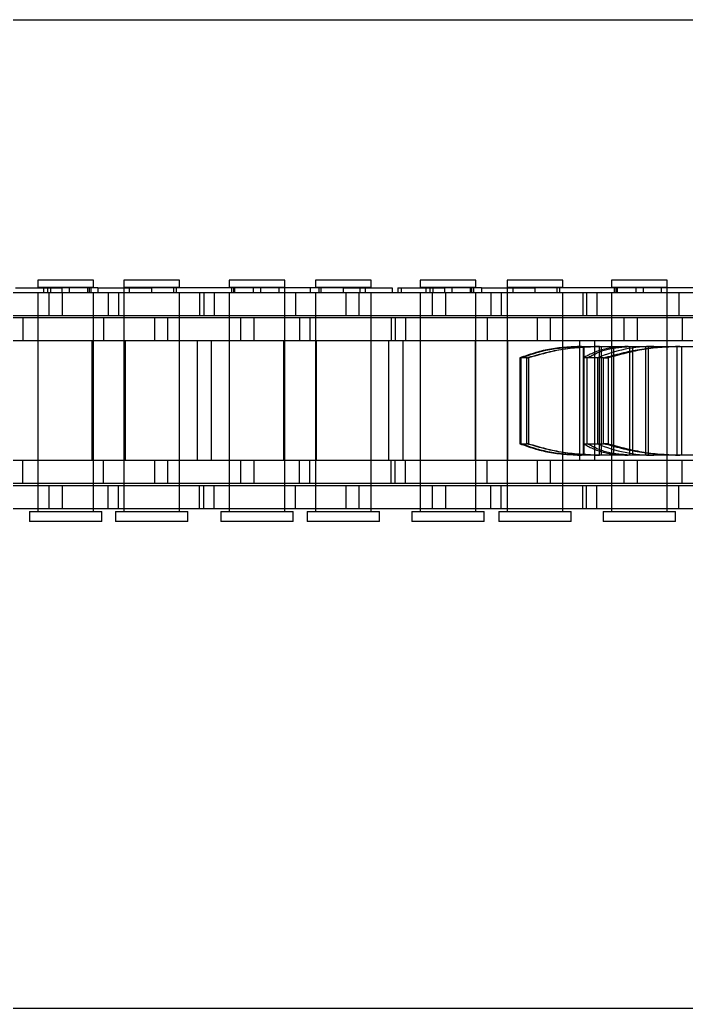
# Model space of a CAD drawing. Header units: metres. Extents: x 0 to 21025, y 0 to 14850.
# Drawn here: x 2302.8 to 2347, y 9261.1 to 9326.6 of the extents above; entities that cross this region are included whole.
import ezdxf

# ---------------------------------------------------------------- set-up
doc = ezdxf.new("R2010")
doc.units = ezdxf.units.M
doc.header["$LTSCALE"] = 25
doc.linetypes.add('HIDDEN2', pattern=[4.7625, 3.175, -1.5875])
doc.layers.add('SL4', color=4, linetype='Continuous')
doc.layers.add('ST1', color=7, linetype='HIDDEN2')

msp = doc.modelspace()

# ---------------------------------------------------------------- linework, layer by layer
at = {"layer": 'SL4'}
for p, q in [((2085.802, 9326.624), (2875.564, 9326.624)), ((2085.807, 9261.149), (2875.564, 9261.149))]:
    msp.add_line(p, q, dxfattribs=at)
at = {"layer": 'ST1'}
for p, q in [((2085.802, 9326.624), (2875.564, 9326.624)), ((2307.73, 9309.384), (2304.04, 9309.384)), ((2304.04, 9309.384), (2304.04, 9308.91)), ((2307.73, 9308.91), (2307.73, 9309.384)), ((2313.424, 9309.384), (2309.734, 9309.384)), ((2309.734, 9309.384), (2309.734, 9308.91)), ((2313.424, 9308.91), (2313.424, 9309.384)), ((2320.4, 9309.384), (2316.71, 9309.384)), ((2316.71, 9309.384), (2316.71, 9308.91)), ((2320.4, 9308.91), (2320.4, 9309.384)), ((2326.124, 9309.384), (2322.434, 9309.384)), ((2322.434, 9309.384), (2322.434, 9308.91)), ((2326.124, 9308.91), (2326.124, 9309.384)), ((2333.07, 9309.384), (2329.38, 9309.384)), ((2329.38, 9309.384), (2329.38, 9308.91)), ((2333.07, 9308.91), (2333.07, 9309.384)), ((2338.824, 9309.384), (2335.134, 9309.384)), ((2335.134, 9309.384), (2335.134, 9308.91)), ((2338.824, 9308.91), (2338.824, 9309.384)), ((2345.74, 9309.384), (2342.05, 9309.384)), ((2342.05, 9309.384), (2342.05, 9308.91)), ((2345.74, 9308.91), (2345.74, 9309.384)), ((2302.561, 9308.873), (2305.642, 9308.873)), ((2304.04, 9308.91), (2307.726, 9308.91)), ((2304.409, 9308.91), (2304.409, 9308.541)), ((2304.68, 9308.873), (2304.68, 9308.541)), ((2304.882, 9308.873), (2304.882, 9308.541)), ((2305.642, 9308.873), (2305.642, 9308.541)), ((2308.027, 9308.873), (2305.642, 9308.873)), ((2306.129, 9308.873), (2306.129, 9308.541)), ((2307.361, 9308.541), (2307.361, 9308.91)), ((2307.44, 9308.873), (2307.44, 9308.541)), ((2307.561, 9308.873), (2307.561, 9308.541)), ((2307.726, 9308.91), (2307.73, 9308.91)), ((2308.027, 9308.873), (2311.579, 9308.873)), ((2308.027, 9308.873), (2308.027, 9308.541)), ((2309.734, 9308.91), (2313.424, 9308.91)), ((2309.734, 9308.873), (2309.734, 9307.021)), ((2310.103, 9308.91), (2310.103, 9308.541)), ((2311.579, 9308.873), (2311.579, 9308.541)), ((2324.279, 9308.873), (2311.579, 9308.873)), ((2313.055, 9308.541), (2313.055, 9308.91)), ((2313.198, 9308.873), (2313.198, 9308.541)), ((2316.71, 9308.91), (2320.396, 9308.91)), ((2316.879, 9308.873), (2316.879, 9308.541)), ((2317.001, 9308.873), (2317.001, 9308.541)), ((2317.079, 9308.91), (2317.079, 9308.541)), ((2318.312, 9308.873), (2318.312, 9308.541)), ((2318.799, 9308.873), (2318.799, 9308.541)), ((2320.031, 9308.541), (2320.031, 9308.91)), ((2320.396, 9308.91), (2320.4, 9308.91)), ((2320.4, 9307.021), (2320.4, 9308.873)), ((2322.107, 9308.541), (2322.107, 9308.873)), ((2322.434, 9308.91), (2326.124, 9308.91)), ((2322.66, 9308.873), (2322.66, 9308.541)), ((2322.803, 9308.91), (2322.803, 9308.541)), ((2324.279, 9308.873), (2324.279, 9308.541)), ((2324.279, 9308.873), (2327.51, 9308.873)), ((2325.386, 9308.873), (2325.386, 9308.541)), ((2325.755, 9308.541), (2325.755, 9308.91)), ((2327.51, 9308.873), (2327.51, 9308.541)), ((2327.901, 9308.873), (2327.901, 9308.541)), ((2327.901, 9308.873), (2330.982, 9308.873)), ((2328.104, 9308.873), (2328.104, 9308.541)), ((2329.38, 9308.91), (2333.066, 9308.91)), ((2329.749, 9308.91), (2329.749, 9308.541)), ((2330.02, 9308.873), (2330.02, 9308.541)), ((2330.222, 9308.873), (2330.222, 9308.541)), ((2330.982, 9308.873), (2330.982, 9308.541)), ((2333.427, 9308.873), (2330.982, 9308.873)), ((2331.469, 9308.873), (2331.469, 9308.541)), ((2332.701, 9308.541), (2332.701, 9308.91)), ((2332.78, 9308.873), (2332.78, 9308.541)), ((2332.901, 9308.873), (2332.901, 9308.541)), ((2333.066, 9308.91), (2333.07, 9308.91)), ((2333.427, 9308.873), (2336.979, 9308.873)), ((2333.427, 9308.873), (2333.427, 9308.541)), ((2335.134, 9308.91), (2338.824, 9308.91)), ((2335.134, 9308.873), (2335.134, 9307.021)), ((2335.503, 9308.91), (2335.503, 9308.541)), ((2336.979, 9308.873), (2336.979, 9308.541)), ((2349.679, 9308.873), (2336.979, 9308.873)), ((2338.455, 9308.541), (2338.455, 9308.91)), ((2338.598, 9308.873), (2338.598, 9308.541)), ((2342.05, 9308.91), (2345.736, 9308.91)), ((2342.22, 9308.873), (2342.22, 9308.541)), ((2342.341, 9308.873), (2342.341, 9308.541)), ((2342.419, 9308.91), (2342.419, 9308.541)), ((2343.652, 9308.873), (2343.652, 9308.541)), ((2344.139, 9308.873), (2344.139, 9308.541)), ((2345.371, 9308.541), (2345.371, 9308.91)), ((2345.736, 9308.91), (2345.74, 9308.91)), ((2345.74, 9307.021), (2345.74, 9308.873)), ((2304.799, 9308.541), (2295.704, 9308.541)), ((2304.04, 9308.541), (2304.04, 9307.021)), ((2304.04, 9308.541), (2304.04, 9294.042)), ((2305.659, 9308.541), (2304.799, 9308.541)), ((2304.799, 9307.021), (2304.799, 9308.541)), ((2314.754, 9308.541), (2305.659, 9308.541)), ((2305.659, 9308.541), (2305.659, 9307.021)), ((2307.73, 9307.021), (2307.73, 9308.541)), ((2307.73, 9294.042), (2307.73, 9308.541)), ((2308.71, 9308.541), (2308.71, 9307.021)), ((2309.396, 9308.541), (2309.396, 9307.021)), ((2309.734, 9308.541), (2309.734, 9294.042)), ((2313.424, 9307.021), (2313.424, 9308.541)), ((2313.424, 9294.042), (2313.424, 9308.541)), ((2314.754, 9308.541), (2314.754, 9307.021)), ((2321.104, 9308.541), (2314.754, 9308.541)), ((2315.045, 9308.541), (2315.045, 9307.021)), ((2315.731, 9308.541), (2315.731, 9307.021)), ((2316.71, 9308.541), (2316.71, 9307.021)), ((2316.71, 9308.541), (2316.71, 9294.042)), ((2320.4, 9294.042), (2320.4, 9308.541)), ((2321.104, 9308.541), (2321.104, 9307.021)), ((2330.199, 9308.541), (2321.104, 9308.541)), ((2322.434, 9308.541), (2322.434, 9307.021)), ((2322.434, 9308.541), (2322.434, 9294.042)), ((2324.475, 9307.021), (2324.475, 9308.541)), ((2325.305, 9308.541), (2325.305, 9307.021)), ((2326.124, 9307.021), (2326.124, 9308.541)), ((2326.124, 9294.042), (2326.124, 9308.541)), ((2329.38, 9308.541), (2329.38, 9307.021)), ((2329.38, 9308.541), (2329.38, 9294.042)), ((2331.059, 9308.541), (2330.199, 9308.541)), ((2330.199, 9307.021), (2330.199, 9308.541)), ((2340.154, 9308.541), (2331.059, 9308.541)), ((2331.059, 9308.541), (2331.059, 9307.021)), ((2333.07, 9307.021), (2333.07, 9308.541)), ((2333.07, 9294.042), (2333.07, 9308.541)), ((2334.05, 9308.541), (2334.05, 9307.021)), ((2334.736, 9308.541), (2334.736, 9307.021)), ((2335.134, 9308.541), (2335.134, 9294.042)), ((2338.824, 9307.021), (2338.824, 9308.541)), ((2338.824, 9294.042), (2338.824, 9308.541)), ((2340.154, 9308.541), (2340.154, 9307.021)), ((2346.504, 9308.541), (2340.154, 9308.541)), ((2340.385, 9308.541), (2340.385, 9307.021)), ((2341.071, 9308.541), (2341.071, 9307.021)), ((2342.05, 9308.541), (2342.05, 9307.021)), ((2342.05, 9308.541), (2342.05, 9294.042)), ((2345.74, 9294.042), (2345.74, 9308.541)), ((2346.504, 9308.541), (2346.504, 9307.021)), ((2355.599, 9308.541), (2346.504, 9308.541)), ((2304.799, 9307.021), (2295.704, 9307.021)), ((2308.404, 9306.869), (2302.054, 9306.869)), ((2303.061, 9306.869), (2303.061, 9305.349)), ((2304.04, 9306.869), (2304.04, 9305.349)), ((2305.659, 9307.021), (2304.799, 9307.021)), ((2314.754, 9307.021), (2305.659, 9307.021)), ((2307.73, 9305.349), (2307.73, 9306.869)), ((2308.404, 9306.869), (2308.404, 9305.349)), ((2317.499, 9306.869), (2308.404, 9306.869)), ((2309.734, 9306.869), (2309.734, 9305.349)), ((2311.805, 9305.349), (2311.805, 9306.869)), ((2312.635, 9306.869), (2312.635, 9305.349)), ((2313.424, 9305.349), (2313.424, 9306.869)), ((2321.104, 9307.021), (2314.754, 9307.021)), ((2316.71, 9306.869), (2316.71, 9305.349)), ((2318.359, 9306.869), (2317.499, 9306.869)), ((2317.499, 9305.349), (2317.499, 9306.869)), ((2327.454, 9306.869), (2318.359, 9306.869)), ((2318.359, 9306.869), (2318.359, 9305.349)), ((2320.4, 9305.349), (2320.4, 9306.869)), ((2330.199, 9307.021), (2321.104, 9307.021)), ((2321.38, 9306.869), (2321.38, 9305.349)), ((2322.066, 9306.869), (2322.066, 9305.349)), ((2322.434, 9306.869), (2322.434, 9305.349)), ((2326.124, 9305.349), (2326.124, 9306.869)), ((2327.454, 9306.869), (2327.454, 9305.349)), ((2333.804, 9306.869), (2327.454, 9306.869)), ((2327.715, 9306.869), (2327.715, 9305.349)), ((2328.401, 9306.869), (2328.401, 9305.349)), ((2329.38, 9306.869), (2329.38, 9305.349)), ((2331.059, 9307.021), (2330.199, 9307.021)), ((2340.154, 9307.021), (2331.059, 9307.021)), ((2333.07, 9305.349), (2333.07, 9306.869)), ((2333.804, 9306.869), (2333.804, 9305.349)), ((2342.899, 9306.869), (2333.804, 9306.869)), ((2335.134, 9306.869), (2335.134, 9305.349)), ((2337.145, 9305.349), (2337.145, 9306.869)), ((2337.975, 9306.869), (2337.975, 9305.349)), ((2338.824, 9305.349), (2338.824, 9306.869)), ((2346.504, 9307.021), (2340.154, 9307.021)), ((2342.05, 9306.869), (2342.05, 9305.349)), ((2343.759, 9306.869), (2342.899, 9306.869)), ((2342.899, 9305.349), (2342.899, 9306.869)), ((2352.854, 9306.869), (2343.759, 9306.869)), ((2343.759, 9306.869), (2343.759, 9305.349)), ((2345.74, 9305.349), (2345.74, 9306.869)), ((2355.599, 9307.021), (2346.504, 9307.021)), ((2346.72, 9306.869), (2346.72, 9305.349)), ((2308.404, 9305.349), (2302.054, 9305.349)), ((2304.04, 9305.349), (2304.04, 9297.419)), ((2307.619, 9305.349), (2307.619, 9297.419)), ((2307.73, 9297.419), (2307.73, 9305.349)), ((2317.499, 9305.349), (2308.404, 9305.349)), ((2309.734, 9305.349), (2309.734, 9297.419)), ((2309.845, 9297.419), (2309.845, 9305.349)), ((2313.424, 9297.419), (2313.424, 9305.349)), ((2314.595, 9305.349), (2314.595, 9297.419)), ((2315.539, 9297.419), (2315.539, 9305.349)), ((2316.71, 9305.349), (2316.71, 9297.419)), ((2318.359, 9305.349), (2317.499, 9305.349)), ((2327.454, 9305.349), (2318.359, 9305.349)), ((2320.319, 9305.349), (2320.319, 9297.419)), ((2320.4, 9297.419), (2320.4, 9305.349)), ((2322.434, 9305.349), (2322.434, 9297.419)), ((2322.515, 9297.419), (2322.515, 9305.349)), ((2326.124, 9297.419), (2326.124, 9305.349)), ((2327.265, 9305.349), (2327.265, 9297.419)), ((2333.804, 9305.349), (2327.454, 9305.349)), ((2328.239, 9297.419), (2328.239, 9305.349)), ((2329.38, 9305.349), (2329.38, 9297.419)), ((2333.019, 9305.349), (2333.019, 9297.419)), ((2333.07, 9297.419), (2333.07, 9305.349)), ((2342.899, 9305.349), (2333.804, 9305.349)), ((2335.134, 9305.349), (2335.134, 9297.419)), ((2335.185, 9297.419), (2335.185, 9305.349)), ((2338.824, 9297.419), (2338.824, 9305.349)), ((2339.935, 9305.349), (2339.935, 9297.419)), ((2340.939, 9297.419), (2340.939, 9305.349)), ((2342.05, 9305.349), (2342.05, 9297.419)), ((2343.759, 9305.349), (2342.899, 9305.349)), ((2352.854, 9305.349), (2343.759, 9305.349)), ((2345.719, 9305.349), (2345.719, 9297.419)), ((2345.74, 9297.419), (2345.74, 9305.349)), ((2340.066, 9304.989), (2341.12, 9304.989)), ((2340.186, 9297.779), (2340.186, 9304.989)), ((2340.229, 9297.779), (2340.229, 9304.989)), ((2341.12, 9304.989), (2341.249, 9304.989)), ((2341.249, 9297.779), (2341.249, 9304.989)), ((2341.249, 9304.989), (2343.159, 9304.989)), ((2341.384, 9297.779), (2341.384, 9304.989)), ((2342.206, 9297.779), (2342.206, 9304.989)), ((2343.159, 9304.989), (2346.284, 9304.989)), ((2343.255, 9297.779), (2343.255, 9304.989)), ((2343.471, 9297.779), (2343.471, 9304.989)), ((2344.323, 9297.779), (2344.323, 9304.989)), ((2344.504, 9297.779), (2344.504, 9304.989)), ((2346.284, 9304.989), (2346.408, 9304.989)), ((2346.408, 9297.779), (2346.408, 9304.989)), ((2346.408, 9304.989), (2350.161, 9304.989)), ((2346.704, 9297.779), (2346.704, 9304.989)), ((2336.433, 9304.227), (2335.977, 9304.227)), ((2335.977, 9304.227), (2335.977, 9298.541)), ((2336.057, 9298.541), (2336.057, 9304.227)), ((2336.433, 9298.541), (2336.433, 9304.227)), ((2336.433, 9304.227), (2336.553, 9304.227)), ((2336.553, 9304.227), (2336.553, 9298.541)), ((2341.529, 9304.227), (2340.175, 9304.227)), ((2340.175, 9304.227), (2340.175, 9298.541)), ((2340.447, 9298.541), (2340.447, 9304.227)), ((2341.121, 9304.227), (2341.121, 9298.541)), ((2341.529, 9298.541), (2341.529, 9304.227)), ((2341.529, 9304.227), (2341.835, 9304.227)), ((2341.835, 9304.227), (2341.835, 9298.541)), ((2335.977, 9298.541), (2336.433, 9298.541)), ((2336.553, 9298.541), (2336.433, 9298.541)), ((2340.175, 9298.541), (2341.529, 9298.541)), ((2341.835, 9298.541), (2341.529, 9298.541)), ((2341.12, 9297.779), (2340.066, 9297.779)), ((2341.249, 9297.779), (2341.12, 9297.779)), ((2343.159, 9297.779), (2341.249, 9297.779)), ((2346.284, 9297.779), (2343.159, 9297.779)), ((2346.408, 9297.779), (2346.284, 9297.779)), ((2350.161, 9297.779), (2346.408, 9297.779)), ((2308.404, 9297.419), (2302.054, 9297.419)), ((2303.061, 9295.899), (2303.061, 9297.419)), ((2304.04, 9297.419), (2304.04, 9295.899)), ((2307.73, 9295.899), (2307.73, 9297.419)), ((2308.404, 9295.899), (2308.404, 9297.419)), ((2317.499, 9297.419), (2308.404, 9297.419)), ((2309.734, 9297.419), (2309.734, 9295.899)), ((2311.805, 9295.899), (2311.805, 9297.419)), ((2312.635, 9297.419), (2312.635, 9295.899)), ((2313.424, 9295.899), (2313.424, 9297.419)), ((2316.71, 9297.419), (2316.71, 9295.899)), ((2318.359, 9297.419), (2317.499, 9297.419)), ((2317.499, 9295.899), (2317.499, 9297.419)), ((2327.454, 9297.419), (2318.359, 9297.419)), ((2318.359, 9297.419), (2318.359, 9295.899)), ((2320.4, 9295.899), (2320.4, 9297.419)), ((2321.38, 9295.899), (2321.38, 9297.419)), ((2322.066, 9295.899), (2322.066, 9297.419)), ((2322.434, 9297.419), (2322.434, 9295.899)), ((2326.124, 9295.899), (2326.124, 9297.419)), ((2327.454, 9295.899), (2327.454, 9297.419)), ((2333.804, 9297.419), (2327.454, 9297.419)), ((2327.715, 9295.899), (2327.715, 9297.419)), ((2328.401, 9295.899), (2328.401, 9297.419)), ((2329.38, 9297.419), (2329.38, 9295.899)), ((2333.07, 9295.899), (2333.07, 9297.419)), ((2333.804, 9295.899), (2333.804, 9297.419)), ((2342.899, 9297.419), (2333.804, 9297.419)), ((2335.134, 9297.419), (2335.134, 9295.899)), ((2337.145, 9295.899), (2337.145, 9297.419)), ((2337.975, 9297.419), (2337.975, 9295.899)), ((2338.824, 9295.899), (2338.824, 9297.419)), ((2342.05, 9297.419), (2342.05, 9295.899)), ((2343.759, 9297.419), (2342.899, 9297.419)), ((2342.899, 9295.899), (2342.899, 9297.419)), ((2352.854, 9297.419), (2343.759, 9297.419)), ((2343.759, 9297.419), (2343.759, 9295.899)), ((2345.74, 9295.899), (2345.74, 9297.419)), ((2346.72, 9295.899), (2346.72, 9297.419)), ((2304.799, 9295.747), (2295.704, 9295.747)), ((2308.404, 9295.899), (2302.054, 9295.899)), ((2304.04, 9295.747), (2304.04, 9294.227)), ((2305.659, 9295.747), (2304.799, 9295.747)), ((2304.799, 9294.227), (2304.799, 9295.747)), ((2314.754, 9295.747), (2305.659, 9295.747)), ((2305.659, 9295.747), (2305.659, 9294.227)), ((2307.73, 9294.227), (2307.73, 9295.747)), ((2317.499, 9295.899), (2308.404, 9295.899)), ((2308.71, 9294.227), (2308.71, 9295.747)), ((2309.396, 9294.227), (2309.396, 9295.747)), ((2309.734, 9295.747), (2309.734, 9294.227)), ((2313.424, 9294.227), (2313.424, 9295.747)), ((2314.754, 9294.227), (2314.754, 9295.747)), ((2321.104, 9295.747), (2314.754, 9295.747)), ((2315.045, 9294.227), (2315.045, 9295.747)), ((2315.731, 9294.227), (2315.731, 9295.747)), ((2316.71, 9295.747), (2316.71, 9294.227)), ((2318.359, 9295.899), (2317.499, 9295.899)), ((2327.454, 9295.899), (2318.359, 9295.899)), ((2320.4, 9294.227), (2320.4, 9295.747)), ((2321.104, 9294.227), (2321.104, 9295.747)), ((2330.199, 9295.747), (2321.104, 9295.747)), ((2322.434, 9295.747), (2322.434, 9294.227)), ((2324.475, 9294.227), (2324.475, 9295.747)), ((2325.305, 9295.747), (2325.305, 9294.227)), ((2326.124, 9294.227), (2326.124, 9295.747)), ((2333.804, 9295.899), (2327.454, 9295.899)), ((2329.38, 9295.747), (2329.38, 9294.227)), ((2331.059, 9295.747), (2330.199, 9295.747)), ((2330.199, 9294.227), (2330.199, 9295.747)), ((2340.154, 9295.747), (2331.059, 9295.747)), ((2331.059, 9295.747), (2331.059, 9294.227)), ((2333.07, 9294.227), (2333.07, 9295.747)), ((2342.899, 9295.899), (2333.804, 9295.899)), ((2334.05, 9294.227), (2334.05, 9295.747)), ((2334.736, 9294.227), (2334.736, 9295.747)), ((2335.134, 9295.747), (2335.134, 9294.227)), ((2338.824, 9294.227), (2338.824, 9295.747)), ((2340.154, 9294.227), (2340.154, 9295.747)), ((2346.504, 9295.747), (2340.154, 9295.747)), ((2340.385, 9294.227), (2340.385, 9295.747)), ((2341.071, 9294.227), (2341.071, 9295.747)), ((2342.05, 9295.747), (2342.05, 9294.227)), ((2343.759, 9295.899), (2342.899, 9295.899)), ((2352.854, 9295.899), (2343.759, 9295.899)), ((2345.74, 9294.227), (2345.74, 9295.747)), ((2346.504, 9294.227), (2346.504, 9295.747)), ((2355.599, 9295.747), (2346.504, 9295.747)), ((2304.799, 9294.227), (2295.704, 9294.227)), ((2305.659, 9294.227), (2304.799, 9294.227)), ((2314.754, 9294.227), (2305.659, 9294.227)), ((2321.104, 9294.227), (2314.754, 9294.227)), ((2330.199, 9294.227), (2321.104, 9294.227)), ((2331.059, 9294.227), (2330.199, 9294.227)), ((2340.154, 9294.227), (2331.059, 9294.227)), ((2346.504, 9294.227), (2340.154, 9294.227)), ((2355.599, 9294.227), (2346.504, 9294.227)), ((2303.487, 9294.042), (2308.284, 9294.042)), ((2303.487, 9294.042), (2303.487, 9293.384)), ((2308.284, 9293.384), (2308.284, 9294.042)), ((2309.18, 9294.042), (2313.977, 9294.042)), ((2309.18, 9294.042), (2309.18, 9293.384)), ((2313.977, 9293.384), (2313.977, 9294.042)), ((2316.157, 9294.042), (2320.954, 9294.042)), ((2316.157, 9294.042), (2316.157, 9293.384)), ((2320.954, 9293.384), (2320.954, 9294.042)), ((2321.88, 9294.042), (2326.677, 9294.042)), ((2321.88, 9294.042), (2321.88, 9293.384)), ((2326.677, 9293.384), (2326.677, 9294.042)), ((2328.827, 9294.042), (2333.624, 9294.042)), ((2328.827, 9294.042), (2328.827, 9293.384)), ((2333.624, 9293.384), (2333.624, 9294.042)), ((2334.58, 9294.042), (2339.377, 9294.042)), ((2334.58, 9294.042), (2334.58, 9293.384)), ((2339.377, 9293.384), (2339.377, 9294.042)), ((2341.497, 9294.042), (2346.294, 9294.042)), ((2341.497, 9294.042), (2341.497, 9293.384)), ((2346.294, 9293.384), (2346.294, 9294.042)), ((2308.284, 9293.384), (2303.487, 9293.384)), ((2313.977, 9293.384), (2309.18, 9293.384)), ((2320.954, 9293.384), (2316.157, 9293.384)), ((2326.677, 9293.384), (2321.88, 9293.384)), ((2333.624, 9293.384), (2328.827, 9293.384)), ((2339.377, 9293.384), (2334.58, 9293.384)), ((2346.294, 9293.384), (2341.497, 9293.384))]:
    msp.add_line(p, q, dxfattribs=at)
for centre, start, end in [((2344.872, 9295.371), 90.09202, 112.96021), ((2344.872, 9307.396), 247.03979, 269.90798)]:
    msp.add_arc(centre, 9.618, start, end, dxfattribs=at)
for points, knots in [([(2340.066, 9304.989), (2339.324, 9304.951), (2337.838, 9304.875), (2336.598, 9304.443), (2335.977, 9304.227)], [0, 0, 0, 0, 0.49948, 1, 1, 1, 1]), ([(2336.057, 9304.227), (2336.671, 9304.443), (2337.897, 9304.875), (2339.372, 9304.951), (2340.11, 9304.989)], [0, 0, 0, 0, 0.500152, 1, 1, 1, 1]), ([(2336.433, 9304.227), (2337.181, 9304.443), (2338.675, 9304.875), (2340.306, 9304.951), (2341.12, 9304.989)], [0, 0, 0, 0, 0.500529, 1, 1, 1, 1]), ([(2341.254, 9304.989), (2340.439, 9304.951), (2338.806, 9304.875), (2337.305, 9304.443), (2336.553, 9304.227)], [0, 0, 0, 0, 0.4994594, 1, 1, 1, 1]), ([(2343.159, 9304.989), (2342.58, 9304.951), (2341.42, 9304.875), (2340.59, 9304.443), (2340.175, 9304.227)], [0, 0, 0, 0, 0.499427, 1, 1, 1, 1]), ([(2340.447, 9304.227), (2340.852, 9304.443), (2341.662, 9304.875), (2342.805, 9304.951), (2343.376, 9304.989)], [0, 0, 0, 0, 0.500133, 1, 1, 1, 1]), ([(2341.529, 9304.227), (2342.321, 9304.443), (2343.903, 9304.875), (2345.491, 9304.951), (2346.284, 9304.989)], [0, 0, 0, 0, 0.500514, 1, 1, 1, 1]), ([(2346.581, 9304.989), (2345.791, 9304.951), (2344.209, 9304.876), (2342.627, 9304.443), (2341.835, 9304.227)], [0, 0, 0, 0, 0.499098, 1, 1, 1, 1]), ([(2335.977, 9298.541), (2336.598, 9298.324), (2337.838, 9297.892), (2339.324, 9297.816), (2340.066, 9297.779)], [0, 0, 0, 0, 0.500513, 1, 1, 1, 1]), ([(2340.11, 9297.779), (2339.373, 9297.816), (2337.898, 9297.892), (2336.672, 9298.324), (2336.057, 9298.541)], [0, 0, 0, 0, 0.499124, 1, 1, 1, 1]), ([(2341.12, 9297.779), (2340.306, 9297.816), (2338.676, 9297.892), (2337.181, 9298.324), (2336.433, 9298.541)], [0, 0, 0, 0, 0.499464, 1, 1, 1, 1]), ([(2336.553, 9298.541), (2337.305, 9298.324), (2338.806, 9297.892), (2340.439, 9297.816), (2341.254, 9297.779)], [0, 0, 0, 0, 0.5005336, 1, 1, 1, 1]), ([(2340.175, 9298.541), (2340.59, 9298.324), (2341.42, 9297.892), (2342.58, 9297.816), (2343.159, 9297.779)], [0, 0, 0, 0, 0.500372, 1, 1, 1, 1]), ([(2343.376, 9297.779), (2342.806, 9297.816), (2341.663, 9297.892), (2340.852, 9298.324), (2340.447, 9298.541)], [0, 0, 0, 0, 0.499098, 1, 1, 1, 1]), ([(2346.284, 9297.779), (2345.491, 9297.816), (2343.903, 9297.892), (2342.321, 9298.324), (2341.529, 9298.541)], [0, 0, 0, 0, 0.499479, 1, 1, 1, 1]), ([(2341.835, 9298.541), (2342.626, 9298.324), (2344.208, 9297.892), (2345.79, 9297.816), (2346.581, 9297.779)], [0, 0, 0, 0, 0.500133, 1, 1, 1, 1])]:
    msp.add_open_spline(points, degree=3, knots=knots, dxfattribs=at)

doc.saveas('drawing.dxf')
